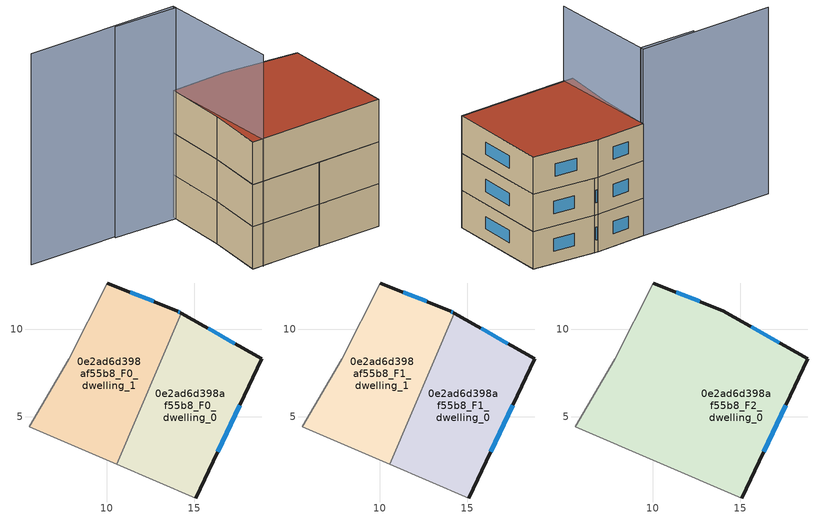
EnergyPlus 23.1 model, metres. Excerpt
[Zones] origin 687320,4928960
0e2ad6d398af55b8_F0_dwelling_0
 floor ground (EU_floor_Construction): 15.09,0.34 18.84,8.29 14.26,10.91 10.57,2.28 z0
 wall outside (EU_wall_Construction): 14.26,10.91 18.84,8.29 15.09,0.34 z0:3
 wall adiabatic (EU_wall_Construction): 15.09,0.34 10.57,2.28 z0:3
 wall to 0e2ad6d398af55b8_F0_dwelling_1 (EU_wall_Construction): 10.57,2.28 14.26,10.91 z0:3
 window (EU_Window_Construction): 15.79,10.03 17.32,9.16 / 17.59,5.64 16.34,2.99 z1:2
0e2ad6d398af55b8_F0_dwelling_1
 floor ground (EU_floor_Construction): 10.57,2.28 14.26,10.91 14,11.05 10.02,12.63 7.83,8.27 5.57,4.41 z0
 wall outside (EU_wall_Construction): 10.02,12.63 14,11.05 14.26,10.91 z0:3
 wall adiabatic (EU_wall_Construction): 10.57,2.28 5.57,4.41 7.83,8.27 10.02,12.63 z0:3
 window (EU_Window_Construction): 11.35,12.11 12.68,11.58 / 14.09,11 14.18,10.95 z1:2
0e2ad6d398af55b8_F1_dwelling_0
 floor to 0e2ad6d398af55b8_F0_dwelling_0 (EU_floor_Construction): 15.09,0.34 18.84,8.29 14.26,10.91 10.57,2.28 z3
 wall outside (EU_wall_Construction): 14.26,10.91 18.84,8.29 15.09,0.34 z3:6
 wall adiabatic (EU_wall_Construction): 15.09,0.34 10.57,2.28 z3:6
 wall to 0e2ad6d398af55b8_F1_dwelling_1 (EU_wall_Construction): 10.57,2.28 14.26,10.91 z3:6
 window (EU_Window_Construction): 15.79,10.03 17.32,9.16 / 17.59,5.64 16.34,2.99 z4:5
0e2ad6d398af55b8_F1_dwelling_1
 floor to 0e2ad6d398af55b8_F0_dwelling_1 (EU_floor_Construction): 10.57,2.28 14.26,10.91 14,11.05 10.02,12.63 7.83,8.27 5.57,4.41 z3
 wall outside (EU_wall_Construction): 10.02,12.63 14,11.05 14.26,10.91 z3:6
 wall adiabatic (EU_wall_Construction): 10.57,2.28 5.57,4.41 7.83,8.27 10.02,12.63 z3:6
 window (EU_Window_Construction): 11.35,12.11 12.68,11.58 / 14.09,11 14.18,10.95 z4:5
0e2ad6d398af55b8_F2_dwelling_0
 floor to 0e2ad6d398af55b8_F1_dwelling_0 (EU_floor_Construction): 15.09,0.34 18.84,8.29 14.26,10.9 10.57,2.28 z6
 floor to 0e2ad6d398af55b8_F1_dwelling_1 (EU_floor_Construction): 10.57,2.28 14.26,10.9 14,11.05 10.02,12.63 7.83,8.27 5.57,4.41 z6
 wall outside (EU_wall_Construction): 10.02,12.63 14,11.05 18.84,8.29 15.09,0.34 z6:9
 wall adiabatic (EU_wall_Construction): 15.09,0.34 5.57,4.41 7.83,8.27 10.02,12.63 z6:9
 window (EU_Window_Construction): 17.59,5.64 16.34,2.99 / 11.35,12.11 12.68,11.58 / 15.62,10.13 17.23,9.21 z7:8
 roof outside (EU_roof_Construction): 18.84,8.29 15.09,0.34 5.57,4.41 7.83,8.27 10.02,12.63 14,11.05 z9
shading: -0.6,17.28 10.02,12.63 / 10.02,12.63 6.27,4.04 / 9.9,12.37 5.52,14.41 z0:15
[Building]
EU S2 Campaign: North Axis=0; Terrain=City; Solar Distribution=FullExterior
[Site:Location]
Bologna: Latitude=44.5; Longitude=11.25; Time Zone=1; Elevation=37
[SizingPeriod:WeatherFileDays]
AnnualSizingPeriod: Begin Month=1; Begin Day of Month=1; End Month=12; End Day of Month=31; Day of Week for Start Day=Monday; Use Weather File Daylight Saving Period=No; Use Weather File Rain and Snow Indicators=No
[MATERIAL]
EU_InternalMass_Material: Roughness=MediumRough; Thickness=0.1; Conductivity=1; Density=1800; Specific Heat=900; Thermal Absorptance=0.9; Solar Absorptance=0.7; Visible Absorptance=0.7
[MATERIAL:NOMASS] Roughness=MediumRough; Thermal Absorptance=0.9; Solar Absorptance=0.7; Visible Absorptance=0.7
Name | Thermal Resistance
EU_wall_NoMass | 0.937881
EU_roof_NoMass | 0.548572
EU_floor_NoMass | 0.71348
[WINDOWMATERIAL:SIMPLEGLAZINGSYSTEM]
EU_Window_SimpleGlazing: UFactor=4.25633; Solar Heat Gain Coefficient=0.85; Visible Transmittance=0.85
[CONSTRUCTION]
EU_wall_Construction: EU_wall_NoMass
EU_roof_Construction: EU_roof_NoMass
EU_floor_Construction: EU_floor_NoMass
EU_InternalMass_Construction: EU_InternalMass_Material
EU_Window_Construction: EU_Window_SimpleGlazing
[ZONE] Type=1; Multiplier=1; Ceiling Height=autocalculate; Floor Area=autocalculate; Part of Total Floor Area=Yes
Name | Volume
0e2ad6d398af55b8_F0_dwelling_0; 0e2ad6d398af55b8_F1_dwelling_0 | 138.515
0e2ad6d398af55b8_F2_dwelling_0 | 277.019
0e2ad6d398af55b8_F0_dwelling_1; 0e2ad6d398af55b8_F1_dwelling_1 | 138.505
[INTERNALMASS] Construction=EU_InternalMass_Construction
Name | Zone or ZoneList | Surface Area
0e2ad6d398af55b8_F0_dwelling_0_EU_InternalMass | 0e2ad6d398af55b8_F0_dwelling_0 | 46.1717
0e2ad6d398af55b8_F0_dwelling_1_EU_InternalMass | 0e2ad6d398af55b8_F0_dwelling_1 | 46.1687
0e2ad6d398af55b8_F1_dwelling_0_EU_InternalMass | 0e2ad6d398af55b8_F1_dwelling_0 | 46.1717
0e2ad6d398af55b8_F1_dwelling_1_EU_InternalMass | 0e2ad6d398af55b8_F1_dwelling_1 | 46.1687
0e2ad6d398af55b8_F2_dwelling_0_EU_InternalMass | 0e2ad6d398af55b8_F2_dwelling_0 | 92.3406
[OTHEREQUIPMENT] Fuel Type=Electricity; Design Level Calculation Method=Watts/Area; Power per Zone Floor Area=1; Fraction Latent=0; Fraction Radiant=0; Fraction Lost=0; Carbon Dioxide Generation Rate=0; EndUse Subcategory=EU_Step8_InternalGains
Name | Zone or ZoneList or Space or SpaceList | Schedule
EU_Step8_InternalGain_0e2ad6d398af55b8_F0_dwelling_0_f000 | 0e2ad6d398af55b8_F0_dwelling_0 | EU_Step8_GainSchedule_0e2ad6d398af55b8_F0_dwelling_0_f000
EU_Step8_InternalGain_0e2ad6d398af55b8_F0_dwelling_1_f000 | 0e2ad6d398af55b8_F0_dwelling_1 | EU_Step8_GainSchedule_0e2ad6d398af55b8_F0_dwelling_1_f000
EU_Step8_InternalGain_0e2ad6d398af55b8_F1_dwelling_0_f000 | 0e2ad6d398af55b8_F1_dwelling_0 | EU_Step8_GainSchedule_0e2ad6d398af55b8_F1_dwelling_0_f000
EU_Step8_InternalGain_0e2ad6d398af55b8_F1_dwelling_1_f000 | 0e2ad6d398af55b8_F1_dwelling_1 | EU_Step8_GainSchedule_0e2ad6d398af55b8_F1_dwelling_1_f000
EU_Step8_InternalGain_0e2ad6d398af55b8_F2_dwelling_0_f000 | 0e2ad6d398af55b8_F2_dwelling_0 | EU_Step8_GainSchedule_0e2ad6d398af55b8_F2_dwelling_0_f000
[ZONEVENTILATION:DESIGNFLOWRATE] Schedule=EU_AlwaysOn; Design Flow Rate Calculation Method=AirChanges/Hour; Air Changes per Hour=0.687892; Ventilation Type=Natural; Fan Pressure Rise=0; Fan Total Efficiency=1; Constant Term Coefficient=1; Temperature Term Coefficient=0; Velocity Term Coefficient=0; Velocity Squared Term Coefficient=0; Minimum Indoor Temperature=-100; Maximum Indoor Temperature=100; Delta Temperature=-100; Minimum Outdoor Temperature=-100; Maximum Outdoor Temperature=100; Maximum Wind Speed=40
Name | Zone or ZoneList or Space or SpaceList
EU_ConstantAir_0e2ad6d398af55b8_F0_dwelling_0 | 0e2ad6d398af55b8_F0_dwelling_0
EU_ConstantAir_0e2ad6d398af55b8_F0_dwelling_1 | 0e2ad6d398af55b8_F0_dwelling_1
EU_ConstantAir_0e2ad6d398af55b8_F1_dwelling_0 | 0e2ad6d398af55b8_F1_dwelling_0
EU_ConstantAir_0e2ad6d398af55b8_F1_dwelling_1 | 0e2ad6d398af55b8_F1_dwelling_1
EU_ConstantAir_0e2ad6d398af55b8_F2_dwelling_0 | 0e2ad6d398af55b8_F2_dwelling_0
[HVACTEMPLATE:THERMOSTAT] Constant Heating Setpoint=20; Constant Cooling Setpoint=50
EU_HeatOnly_0e2ad6d398af55b8_F0_dwelling_0; EU_HeatOnly_0e2ad6d398af55b8_F0_dwelling_1; EU_HeatOnly_0e2ad6d398af55b8_F1_dwelling_0; EU_HeatOnly_0e2ad6d398af55b8_F1_dwelling_1; EU_HeatOnly_0e2ad6d398af55b8_F2_dwelling_0
[HVACTEMPLATE:ZONE:IDEALLOADSAIRSYSTEM] System Availability Schedule=EU_AlwaysOn; Maximum Heating Supply Air Temperature=50; Minimum Cooling Supply Air Temperature=13; Maximum Heating Supply Air Humidity Ratio=0.0156; Minimum Cooling Supply Air Humidity Ratio=0.0077; Heating Limit=NoLimit; Cooling Limit=NoLimit; Heating Availability Schedule=EU_AlwaysOn; Cooling Availability Schedule=EU_CoolingOff; Dehumidification Control Type=ConstantSensibleHeatRatio; Cooling Sensible Heat Ratio=0.7; Dehumidification Setpoint=60; Humidification Control Type=None; Humidification Setpoint=30; Outdoor Air Method=None; Outdoor Air Flow Rate per Person=0.00944; Outdoor Air Flow Rate per Zone Floor Area=0; Outdoor Air Flow Rate per Zone=0; Demand Controlled Ventilation Type=None; Outdoor Air Economizer Type=NoEconomizer; Heat Recovery Type=None; Sensible Heat Recovery Effectiveness=0.7; Latent Heat Recovery Effectiveness=0.65
Name | Template Thermostat
0e2ad6d398af55b8_F0_dwelling_0 | EU_HeatOnly_0e2ad6d398af55b8_F0_dwelling_0
0e2ad6d398af55b8_F0_dwelling_1 | EU_HeatOnly_0e2ad6d398af55b8_F0_dwelling_1
0e2ad6d398af55b8_F1_dwelling_0 | EU_HeatOnly_0e2ad6d398af55b8_F1_dwelling_0
0e2ad6d398af55b8_F1_dwelling_1 | EU_HeatOnly_0e2ad6d398af55b8_F1_dwelling_1
0e2ad6d398af55b8_F2_dwelling_0 | EU_HeatOnly_0e2ad6d398af55b8_F2_dwelling_0
[SIZING:ZONE] Zone Cooling Design Supply Air Temperature Input Method=SupplyAirTemperature; Zone Cooling Design Supply Air Temperature=13; Zone Heating Design Supply Air Temperature Input Method=SupplyAirTemperature; Zone Heating Design Supply Air Temperature=50; Zone Cooling Design Supply Air Humidity Ratio=0.008; Zone Heating Design Supply Air Humidity Ratio=0.008; Cooling Design Air Flow Method=DesignDay; Cooling Design Air Flow Rate=0; Cooling Minimum Air Flow per Zone Floor Area=0.000762; Cooling Minimum Air Flow=0; Cooling Minimum Air Flow Fraction=0.2; Heating Design Air Flow Method=DesignDay; Heating Design Air Flow Rate=0; Heating Maximum Air Flow per Zone Floor Area=0.002032; Heating Maximum Air Flow=0.141576; Heating Maximum Air Flow Fraction=0.3; Account for Dedicated Outdoor Air System=No; Dedicated Outdoor Air System Control Strategy=NeutralSupplyAir; Dedicated Outdoor Air Low Setpoint Temperature for Design=autosize; Dedicated Outdoor Air High Setpoint Temperature for Design=autosize; Zone Load Sizing Method=Sensible Load Only No Latent Load; Zone Latent Cooling Design Supply Air Humidity Ratio Input Method=HumidityRatioDifference; Zone Cooling Design Supply Air Humidity Ratio Difference=0.005; Zone Latent Heating Design Supply Air Humidity Ratio Input Method=HumidityRatioDifference; Zone Humidification Design Supply Air Humidity Ratio Difference=0.005
0e2ad6d398af55b8_F0_dwelling_0; 0e2ad6d398af55b8_F0_dwelling_1; 0e2ad6d398af55b8_F1_dwelling_0; 0e2ad6d398af55b8_F1_dwelling_1; 0e2ad6d398af55b8_F2_dwelling_0
[SCHEDULE:CONSTANT]
Name | Hourly Value
EU_AlwaysOn | 1
EU_CoolingOff | 0
[SCHEDULE:FILE] Column Number=1; Rows to Skip at Top=0; Number of Hours of Data=8760; Column Separator=Comma; Interpolate to Timestep=No; Minutes per Item=60; Adjust Schedule for Daylight Savings=Yes
Name | File
EU_Step8_GainSchedule_0e2ad6d398af55b8_F0_dwelling_0_f000 | ../../schedules/0e2ad6d398af55b8/0e2ad6d398af55b8_F0_dwelling_0_f000_gain.csv
EU_Step8_GainSchedule_0e2ad6d398af55b8_F0_dwelling_1_f000 | ../../schedules/0e2ad6d398af55b8/0e2ad6d398af55b8_F0_dwelling_1_f000_gain.csv
EU_Step8_GainSchedule_0e2ad6d398af55b8_F1_dwelling_0_f000 | ../../schedules/0e2ad6d398af55b8/0e2ad6d398af55b8_F1_dwelling_0_f000_gain.csv
EU_Step8_GainSchedule_0e2ad6d398af55b8_F1_dwelling_1_f000 | ../../schedules/0e2ad6d398af55b8/0e2ad6d398af55b8_F1_dwelling_1_f000_gain.csv
EU_Step8_GainSchedule_0e2ad6d398af55b8_F2_dwelling_0_f000 | ../../schedules/0e2ad6d398af55b8/0e2ad6d398af55b8_F2_dwelling_0_f000_gain.csv
